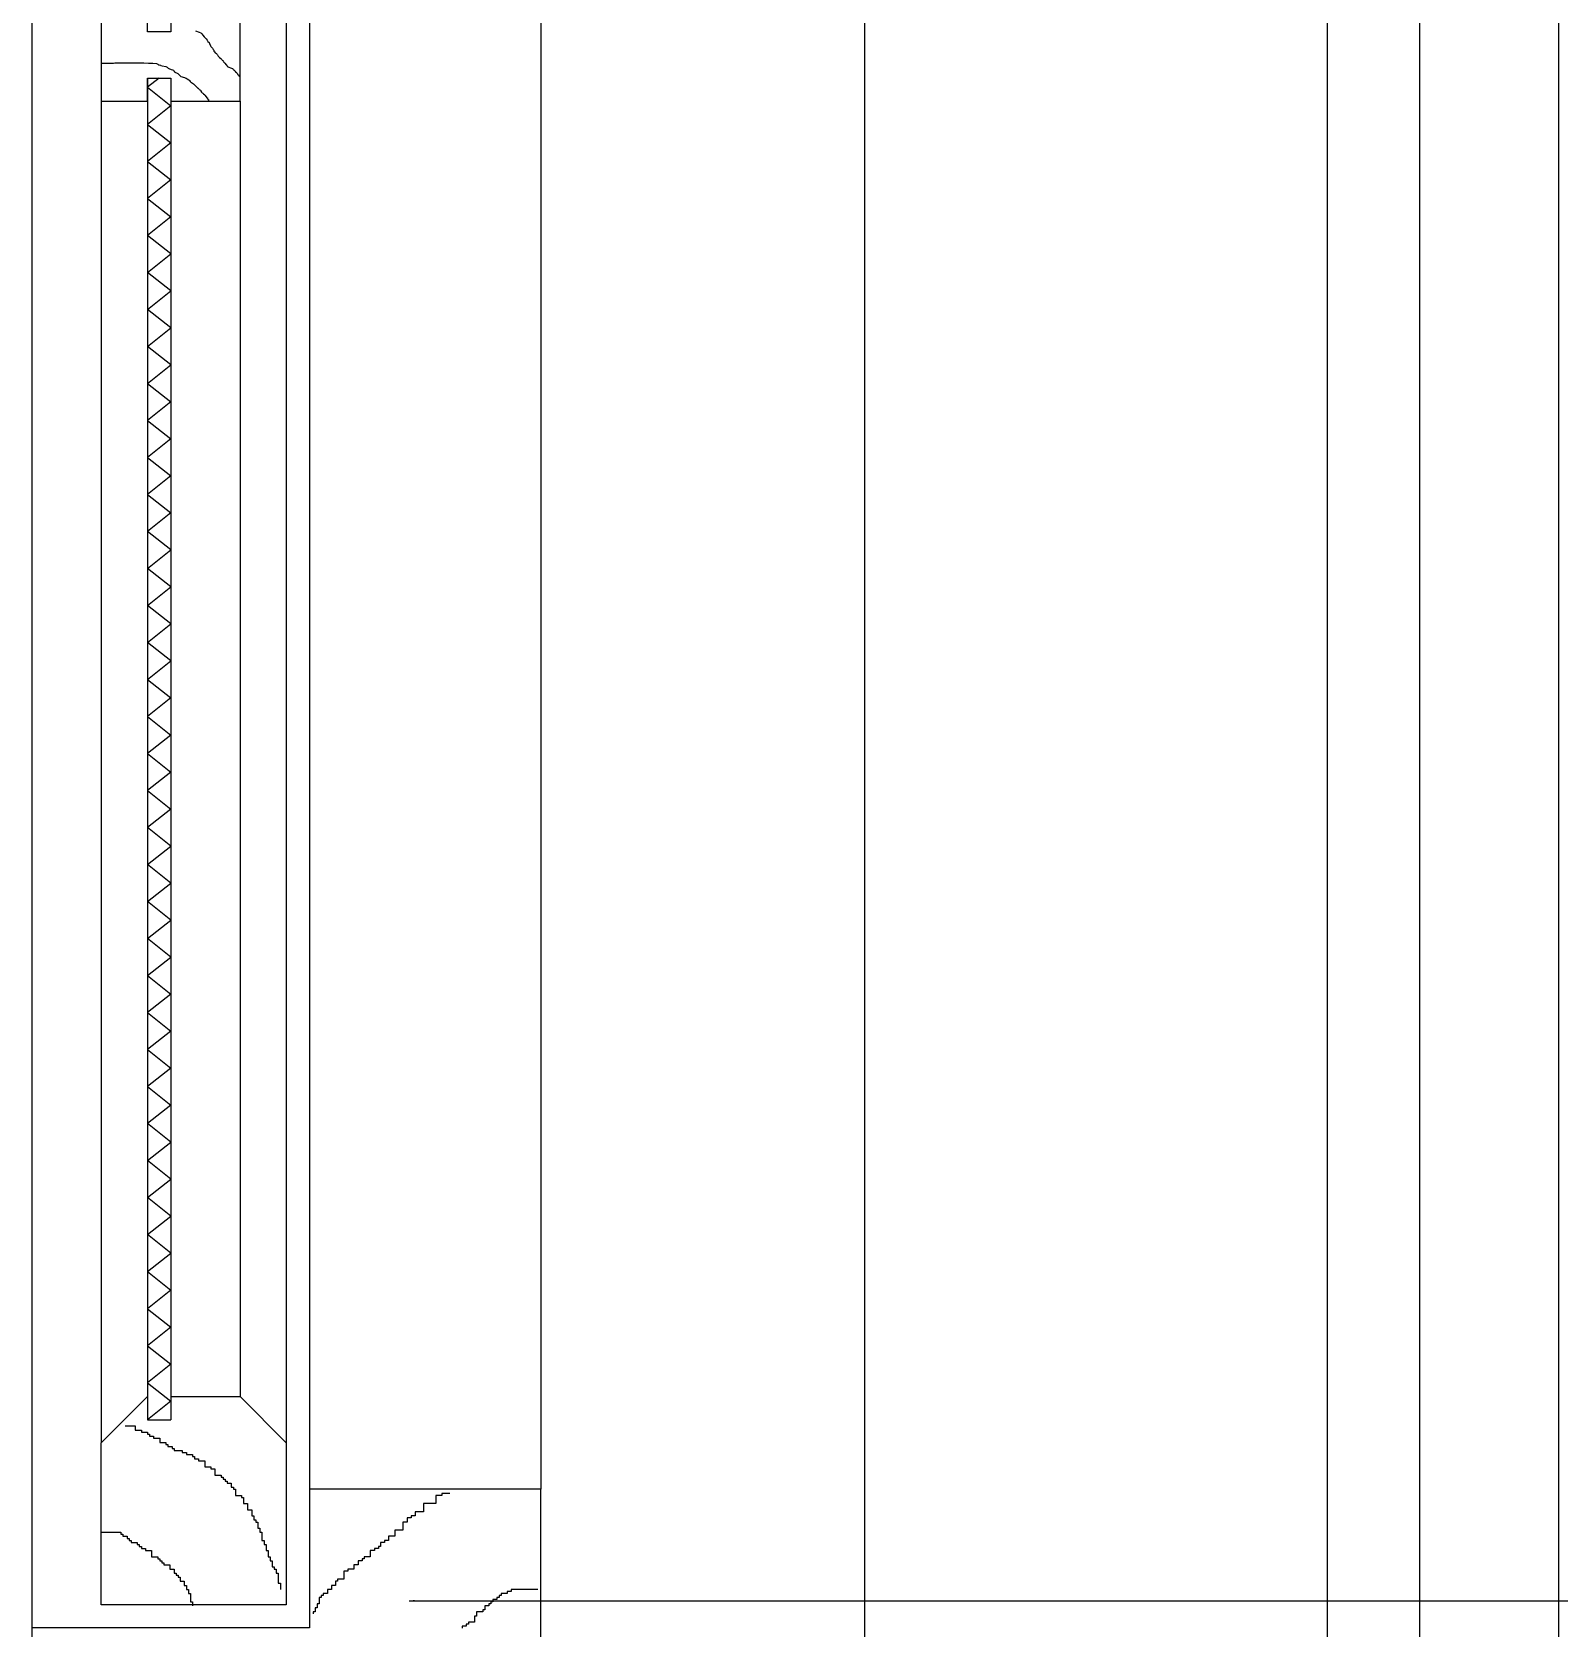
# Model space of a CAD drawing. Header units: metres. Extents: x 237 to 5358, y 156 to 7022.
# Drawn here: x 4099 to 4759, y 4757 to 5447 of the extents above; entities that cross this region are included whole.
import ezdxf

# ---------------------------------------------------------------- set-up
doc = ezdxf.new("R2010")
doc.units = ezdxf.units.M
for name, color, linetype in [('3', 3, 'Continuous'), ('4', 4, 'Continuous'), ('7', 7, 'Continuous'), ('BH', 3, 'Continuous'), ('DIM', 3, 'Continuous')]:
    doc.layers.add(name, color=color, linetype=linetype)
doc.dimstyles.get("Standard").update_dxf_attribs({"dimtxt": 2.5, "dimasz": 2.5, "dimexe": 1.25, "dimexo": 0.625, "dimtad": 1, "dimcen": 2.5, "dimazin": 3, "dimtfac": 1, "dimtmove": 0, "dimatfit": 3})

# ---------------------------------------------------------------- blocks, each defined once
blk = doc.blocks.new('BH2')
at = {"layer": 'BH'}
blk.add_lwpolyline([(0, 32), (5, 28), (0, 24), (5, 20), (0, 16), (5, 12), (0, 8), (5, 4), (0, 0)], dxfattribs=at)

msp = doc.modelspace()

# ---------------------------------------------------------------- linework, layer by layer
at = {"layer": '3'}
msp.add_line((4189.08, 5416.87), (4189.08, 4856.87), dxfattribs=at)
msp.add_lwpolyline([(4699.08, 6256.88), (4699.08, 2941.04), (4699.08, 2096.88)], dxfattribs=at)
at = {"layer": '4'}
for p, q in [((4099.08, 6106.88), (4099.08, 4756.87)), ((4319.08, 6046.88), (4319.08, 4816.87)), ((4209.08, 6026.88), (4209.08, 4836.87)), ((4129.08, 5416.87), (4129.08, 4836.87))]:
    msp.add_line(p, q, dxfattribs=at)
for points in [[(4759.08, 6486.88), (4759.08, 2941.04), (4759.08, 2096.88), (4799.08, 2096.88), (4799.08, 2056.88), (4759.08, 2056.88), (4759.08, 2016.88), (4799.08, 2016.88), (4799.08, 1416.88)], [(4459.08, 6056.88), (4459.08, 2941.04), (4459.08, 1416.88)], [(4159.08, 4856.87), (4189.08, 4856.87), (4209.08, 4836.87), (4209.08, 4766.87), (4129.08, 4766.87), (4129.08, 4836.87), (4149.08, 4856.87)]]:
    msp.add_lwpolyline(points, dxfattribs=at)
for points in [[(4189.08, 5456.87), (4159.08, 5456.87), (4159.08, 5446.87), (4149.08, 5446.87), (4149.08, 5456.87), (4129.08, 5456.87), (4129.08, 5416.87), (4149.08, 5416.87), (4149.08, 5426.87), (4159.08, 5426.87), (4159.08, 5416.87), (4189.08, 5416.87)], [(4219.08, 4716.87), (4219.08, 4656.87), (4319.08, 4656.87), (4319.08, 4816.87), (4219.08, 4816.87), (4219.08, 4756.87), (4099.08, 4756.87), (4099.08, 4716.87)]]:
    msp.add_lwpolyline(points, close=True, dxfattribs=at)
at = {"layer": '7'}
for p, q in [((4219.08, 6046.88), (4219.08, 4816.87)), ((4149.08, 5426.87), (4149.08, 4846.87)), ((4159.08, 5426.87), (4159.08, 4846.87)), ((4149.08, 4846.87), (4159.08, 4846.87))]:
    msp.add_line(p, q, dxfattribs=at)
msp.add_lwpolyline([(4659.08, 6256.88), (4659.08, 2941.04), (4659.08, 2096.88)], dxfattribs=at)
at = {"layer": 'BH'}
for p, q in [((4169.87, 5447.24), (4171.44, 5446.77)), ((4171.44, 5446.77), (4172.07, 5446.45)), ((4172.07, 5446.45), (4172.54, 5445.98)), ((4172.54, 5445.98), (4173.01, 5445.35)), ((4173.01, 5445.35), (4173.49, 5444.72)), ((4173.49, 5444.72), (4173.96, 5444.25)), ((4173.96, 5444.25), (4174.43, 5443.78)), ((4174.43, 5443.78), (4174.9, 5443.31)), ((4174.9, 5443.31), (4175.21, 5442.68)), ((4175.21, 5442.68), (4175.69, 5442.21)), ((4175.69, 5442.21), (4175.84, 5441.74)), ((4175.84, 5441.74), (4176.16, 5441.27)), ((4176.16, 5441.27), (4176.32, 5440.8)), ((4176.32, 5440.8), (4176.47, 5440.48)), ((4176.47, 5440.48), (4176.79, 5440.17)), ((4176.79, 5440.17), (4177.1, 5439.85)), ((4177.1, 5439.85), (4177.26, 5439.54)), ((4177.26, 5439.54), (4177.42, 5439.22)), ((4177.42, 5439.22), (4177.73, 5438.91)), ((4177.73, 5438.91), (4177.73, 5438.44)), ((4177.73, 5438.44), (4178.04, 5438.28)), ((4178.04, 5438.28), (4178.36, 5437.81)), ((4178.36, 5437.81), (4178.83, 5437.5)), ((4178.83, 5437.5), (4178.99, 5437.18)), ((4129.3, 5433.25), (4134.33, 5433.25)), ((4134.33, 5433.25), (4134.96, 5433.41)), ((4134.96, 5433.41), (4147.54, 5433.41)), ((4147.54, 5433.41), (4149.43, 5433.25)), ((4149.43, 5433.25), (4151.32, 5433.25)), ((4151.32, 5433.25), (4152.89, 5433.1)), ((4152.89, 5433.1), (4153.52, 5432.94)), ((4153.52, 5432.94), (4153.83, 5432.63)), ((4153.83, 5432.63), (4154.15, 5432.63)), ((4154.15, 5432.63), (4154.62, 5432.47)), ((4154.62, 5432.47), (4154.77, 5432.31)), ((4154.77, 5432.31), (4155.4, 5432.15)), ((4155.4, 5432.15), (4156.98, 5431.84)), ((4156.98, 5431.84), (4157.6, 5431.53)), ((4157.6, 5431.53), (4157.92, 5431.21)), ((4157.92, 5431.21), (4158.23, 5431.05)), ((4158.23, 5431.05), (4158.55, 5430.9)), ((4158.55, 5430.9), (4159.02, 5430.74)), ((4159.02, 5430.74), (4159.33, 5430.58)), ((4159.33, 5430.58), (4159.81, 5430.43)), ((4178.99, 5437.18), (4179.3, 5436.87)), ((4179.3, 5436.87), (4179.62, 5436.4)), ((4179.62, 5436.4), (4180.25, 5435.77)), ((4180.25, 5435.77), (4180.72, 5435.3)), ((4180.72, 5435.3), (4181.19, 5434.83)), ((4181.19, 5434.83), (4181.35, 5434.67)), ((4181.35, 5434.67), (4181.66, 5434.51)), ((4181.66, 5434.51), (4181.82, 5434.35)), ((4181.82, 5434.35), (4181.82, 5434.2)), ((4181.82, 5434.2), (4181.98, 5434.04)), ((4181.98, 5434.04), (4182.13, 5433.73)), ((4182.13, 5433.73), (4182.45, 5433.41)), ((4182.45, 5433.41), (4182.6, 5433.1)), ((4182.6, 5433.1), (4182.92, 5432.78)), ((4182.92, 5432.78), (4183.23, 5432.63)), ((4183.23, 5432.63), (4183.23, 5432.47)), ((4183.23, 5432.47), (4183.39, 5432.31)), ((4183.39, 5432.31), (4183.39, 5432.15)), ((4183.39, 5432.15), (4183.71, 5432)), ((4183.71, 5432), (4183.71, 5431.84)), ((4183.71, 5431.84), (4183.86, 5431.68)), ((4183.86, 5431.68), (4185.43, 5431.21)), ((4185.43, 5431.21), (4185.75, 5431.05)), ((4185.75, 5431.05), (4185.75, 5430.9)), ((4185.75, 5430.9), (4185.91, 5430.9)), ((4185.91, 5430.9), (4186.22, 5430.58)), ((4186.22, 5430.58), (4186.38, 5430.27)), ((4159.81, 5430.43), (4160.28, 5430.27)), ((4160.28, 5430.27), (4160.43, 5430.11)), ((4160.43, 5430.11), (4160.59, 5429.64)), ((4160.59, 5429.64), (4160.91, 5429.48)), ((4160.91, 5429.48), (4161.06, 5429.48)), ((4161.06, 5429.48), (4161.22, 5429.33)), ((4161.22, 5429.33), (4161.54, 5429.17)), ((4161.54, 5429.17), (4161.85, 5429.01)), ((4161.85, 5429.01), (4162.16, 5428.85)), ((4162.16, 5428.85), (4162.48, 5428.54)), ((4162.48, 5428.54), (4162.95, 5428.07)), ((4162.95, 5428.07), (4163.42, 5427.6)), ((4163.42, 5427.6), (4164.99, 5427.13)), ((4164.99, 5427.13), (4165.31, 5426.97)), ((4165.31, 5426.97), (4165.78, 5426.81)), ((4165.78, 5426.81), (4166.25, 5426.5)), ((4166.25, 5426.5), (4166.88, 5426.18)), ((4166.88, 5426.18), (4167.2, 5425.87)), ((4167.2, 5425.87), (4167.51, 5425.4)), ((4167.51, 5425.4), (4167.82, 5425.08)), ((4167.82, 5425.08), (4168.14, 5424.93)), ((4168.14, 5424.93), (4168.45, 5424.61)), ((4168.45, 5424.61), (4168.93, 5424.45)), ((4168.93, 5424.45), (4169.24, 5424.14)), ((4169.24, 5424.14), (4169.55, 5423.83)), ((4169.55, 5423.83), (4169.87, 5423.51)), ((4186.38, 5430.27), (4186.54, 5430.27)), ((4186.54, 5430.27), (4186.69, 5430.11)), ((4186.69, 5430.11), (4186.85, 5429.95)), ((4186.85, 5429.95), (4186.85, 5429.8)), ((4186.85, 5429.8), (4187.01, 5429.8)), ((4187.01, 5429.8), (4187.16, 5429.64)), ((4187.16, 5429.64), (4187.16, 5429.48)), ((4187.16, 5429.48), (4187.32, 5429.48)), ((4187.32, 5429.48), (4187.48, 5429.33)), ((4187.48, 5429.33), (4187.64, 5429.01)), ((4187.64, 5429.01), (4187.79, 5428.85)), ((4187.79, 5428.85), (4187.79, 5428.7)), ((4187.79, 5428.7), (4187.95, 5428.7)), ((4187.95, 5428.7), (4187.95, 5428.38)), ((4187.95, 5428.38), (4188.11, 5428.38)), ((4188.11, 5428.38), (4188.26, 5428.23)), ((4188.26, 5428.23), (4188.42, 5428.23)), ((4188.42, 5428.23), (4188.42, 5427.91)), ((4188.42, 5427.91), (4188.58, 5427.91)), ((4188.58, 5427.91), (4188.74, 5427.75)), ((4188.74, 5427.75), (4188.89, 5427.75)), ((4188.89, 5427.75), (4189.05, 5427.6)), ((4189.05, 5427.6), (4189.05, 5427.75)), ((4169.87, 5423.51), (4170.03, 5423.2)), ((4170.03, 5423.2), (4170.34, 5422.88)), ((4170.34, 5422.88), (4170.81, 5422.57)), ((4170.81, 5422.57), (4170.97, 5422.57)), ((4170.97, 5422.57), (4171.28, 5422.25)), ((4171.28, 5422.25), (4171.44, 5421.94)), ((4171.44, 5421.94), (4171.91, 5421.63)), ((4171.91, 5421.63), (4172.07, 5421.47)), ((4172.07, 5421.47), (4172.07, 5421.15)), ((4172.07, 5421.15), (4172.38, 5420.84)), ((4172.38, 5420.84), (4172.7, 5420.53)), ((4172.7, 5420.53), (4173.01, 5420.37)), ((4173.01, 5420.37), (4173.17, 5420.21)), ((4173.17, 5420.21), (4173.33, 5420.05)), ((4173.33, 5420.05), (4173.8, 5419.58)), ((4173.8, 5419.58), (4173.96, 5419.27)), ((4173.96, 5419.27), (4174.27, 5418.95)), ((4174.27, 5418.95), (4174.43, 5418.95)), ((4174.43, 5418.95), (4174.43, 5418.8)), ((4174.43, 5418.8), (4174.59, 5418.8)), ((4174.59, 5418.8), (4174.59, 5418.48)), ((4174.59, 5418.48), (4174.74, 5418.33)), ((4174.74, 5418.33), (4175.06, 5418.33)), ((4175.06, 5418.33), (4175.06, 5417.85)), ((4175.06, 5417.85), (4175.21, 5417.7)), ((4175.21, 5417.7), (4175.21, 5417.54)), ((4175.21, 5417.54), (4175.37, 5417.54)), ((4175.37, 5417.54), (4175.37, 5417.23)), ((4175.37, 5417.23), (4175.53, 5417.07)), ((4175.53, 5417.07), (4175.53, 5416.91)), ((4139.34, 4844.15), (4143.75, 4844.15)), ((4143.75, 4844.15), (4143.75, 4842.38)), ((4143.75, 4842.38), (4146.4, 4842.38)), ((4146.4, 4842.38), (4146.4, 4841.5)), ((4146.4, 4841.5), (4149.06, 4841.5)), ((4149.06, 4841.5), (4149.06, 4840.61)), ((4149.06, 4840.61), (4149.94, 4840.61)), ((4149.94, 4840.61), (4149.94, 4839.73)), ((4149.94, 4839.73), (4151.71, 4839.73)), ((4151.71, 4839.73), (4151.71, 4838.85)), ((4151.71, 4838.85), (4154.36, 4838.85)), ((4154.36, 4838.85), (4154.36, 4837.08)), ((4154.36, 4837.08), (4157.01, 4837.08)), ((4157.01, 4837.08), (4157.01, 4836.2)), ((4157.01, 4836.2), (4157.89, 4836.2)), ((4157.89, 4836.2), (4157.89, 4835.31)), ((4157.89, 4835.31), (4159.66, 4835.31)), ((4159.66, 4835.31), (4159.66, 4834.43)), ((4159.66, 4834.43), (4160.54, 4834.43)), ((4160.54, 4834.43), (4160.54, 4833.55)), ((4160.54, 4833.55), (4164.08, 4833.55)), ((4164.08, 4833.55), (4164.08, 4832.67)), ((4164.08, 4832.67), (4165.85, 4832.67)), ((4165.85, 4832.67), (4165.85, 4831.78)), ((4165.85, 4831.78), (4168.5, 4831.78)), ((4168.5, 4831.78), (4168.5, 4830.9)), ((4168.5, 4830.9), (4169.38, 4830.9)), ((4169.38, 4830.9), (4169.38, 4830.02)), ((4169.38, 4830.02), (4171.15, 4830.02)), ((4171.15, 4830.02), (4171.15, 4829.13)), ((4171.15, 4829.13), (4173.8, 4829.13)), ((4173.8, 4829.13), (4173.8, 4826.48)), ((4173.8, 4826.48), (4176.45, 4826.48)), ((4176.45, 4826.48), (4176.45, 4825.6)), ((4176.45, 4825.6), (4178.22, 4825.6)), ((4178.22, 4825.6), (4178.22, 4822.95)), ((4178.22, 4822.95), (4180.87, 4822.95)), ((4180.87, 4822.95), (4180.87, 4822.07)), ((4180.87, 4822.07), (4181.75, 4822.07)), ((4181.75, 4822.07), (4181.75, 4821.18)), ((4181.75, 4821.18), (4182.64, 4821.18)), ((4182.64, 4821.18), (4182.64, 4820.3)), ((4182.64, 4820.3), (4183.52, 4820.3)), ((4183.52, 4820.3), (4183.52, 4819.42)), ((4183.52, 4819.42), (4185.29, 4819.42)), ((4185.29, 4819.42), (4185.29, 4817.65)), ((4185.29, 4817.65), (4186.17, 4817.65)), ((4186.17, 4817.65), (4186.17, 4816.77)), ((4186.17, 4816.77), (4187.06, 4816.77)), ((4187.06, 4816.77), (4187.06, 4814.12)), ((4187.06, 4814.12), (4189.71, 4814.12)), ((4189.71, 4814.12), (4189.71, 4813.24)), ((4189.71, 4813.24), (4190.59, 4813.24)), ((4190.59, 4813.24), (4190.59, 4810.59)), ((4190.59, 4810.59), (4192.36, 4810.59)), ((4192.36, 4810.59), (4192.36, 4807.94)), ((4273.66, 4810.59), (4268.36, 4810.59)), ((4268.36, 4810.59), (4268.36, 4807.05)), ((4276.31, 4814.12), (4273.66, 4814.12)), ((4273.66, 4814.12), (4273.66, 4810.59)), ((4279.84, 4815), (4276.31, 4815)), ((4276.31, 4815), (4276.31, 4814.12)), ((4192.36, 4807.94), (4194.12, 4807.94)), ((4194.12, 4807.94), (4194.12, 4805.29)), ((4194.12, 4805.29), (4195.01, 4805.29)), ((4195.01, 4805.29), (4195.01, 4803.52)), ((4195.01, 4803.52), (4195.89, 4803.52)), ((4195.89, 4803.52), (4195.89, 4802.64)), ((4195.89, 4802.64), (4196.78, 4802.64)), ((4196.78, 4802.64), (4196.78, 4799.99)), ((4261.29, 4802.64), (4259.52, 4802.64)), ((4259.52, 4802.64), (4259.52, 4799.1)), ((4263.05, 4804.4), (4261.29, 4804.4)), ((4261.29, 4804.4), (4261.29, 4802.64)), ((4264.82, 4805.29), (4263.05, 4805.29)), ((4263.05, 4805.29), (4263.05, 4804.4)), ((4268.36, 4807.05), (4264.82, 4807.05)), ((4264.82, 4807.05), (4264.82, 4805.29)), ((4128.73, 4798.22), (4137.57, 4798.22)), ((4137.57, 4798.22), (4137.57, 4797.34)), ((4137.57, 4797.34), (4138.45, 4797.34)), ((4138.45, 4797.34), (4138.45, 4796.46)), ((4138.45, 4796.46), (4140.22, 4796.46)), ((4140.22, 4796.46), (4140.22, 4795.57)), ((4196.78, 4799.99), (4197.66, 4799.99)), ((4197.66, 4799.99), (4197.66, 4798.22)), ((4197.66, 4798.22), (4198.54, 4798.22)), ((4198.54, 4798.22), (4198.54, 4794.69)), ((4255.98, 4796.46), (4253.33, 4796.46)), ((4253.33, 4796.46), (4253.33, 4794.69)), ((4259.52, 4799.1), (4255.98, 4799.1)), ((4255.98, 4799.1), (4255.98, 4796.46)), ((4140.22, 4795.57), (4141.1, 4795.57)), ((4141.1, 4795.57), (4141.1, 4794.69)), ((4141.1, 4794.69), (4141.99, 4794.69)), ((4141.99, 4794.69), (4141.99, 4793.81)), ((4141.99, 4793.81), (4144.64, 4793.81)), ((4144.64, 4793.81), (4144.64, 4792.92)), ((4144.64, 4792.92), (4145.52, 4792.92)), ((4145.52, 4792.92), (4145.52, 4792.04)), ((4145.52, 4792.04), (4146.4, 4792.04)), ((4146.4, 4792.04), (4146.4, 4791.16)), ((4146.4, 4791.16), (4148.17, 4791.16)), ((4148.17, 4791.16), (4148.17, 4790.27)), ((4148.17, 4790.27), (4150.82, 4790.27)), ((4150.82, 4790.27), (4150.82, 4787.62)), ((4198.54, 4794.69), (4199.43, 4794.69)), ((4199.43, 4794.69), (4199.43, 4792.92)), ((4199.43, 4792.92), (4200.31, 4792.92)), ((4200.31, 4792.92), (4200.31, 4790.27)), ((4200.31, 4790.27), (4201.19, 4790.27)), ((4201.19, 4790.27), (4201.19, 4787.62)), ((4247.15, 4790.27), (4245.38, 4790.27)), ((4245.38, 4790.27), (4245.38, 4787.62)), ((4248.91, 4791.16), (4247.15, 4791.16)), ((4247.15, 4791.16), (4247.15, 4790.27)), ((4249.8, 4792.04), (4248.91, 4792.04)), ((4248.91, 4792.04), (4248.91, 4791.16)), ((4251.57, 4793.81), (4249.8, 4793.81)), ((4249.8, 4793.81), (4249.8, 4792.04)), ((4253.33, 4794.69), (4251.57, 4794.69)), ((4251.57, 4794.69), (4251.57, 4793.81)), ((4150.82, 4787.62), (4153.47, 4787.62)), ((4153.47, 4787.62), (4153.47, 4786.74)), ((4153.47, 4786.74), (4154.36, 4786.74)), ((4154.36, 4786.74), (4154.36, 4785.86)), ((4154.36, 4785.86), (4155.24, 4785.86)), ((4155.24, 4785.86), (4155.24, 4784.97)), ((4155.24, 4784.97), (4156.13, 4784.97)), ((4156.13, 4784.97), (4156.13, 4784.09)), ((4156.13, 4784.09), (4158.78, 4784.09)), ((4158.78, 4784.09), (4158.78, 4782.32)), ((4158.78, 4782.32), (4160.54, 4782.32)), ((4160.54, 4782.32), (4160.54, 4780.56)), ((4201.19, 4787.62), (4202.08, 4787.62)), ((4202.08, 4787.62), (4202.08, 4785.86)), ((4202.08, 4785.86), (4202.96, 4785.86)), ((4202.96, 4785.86), (4202.96, 4783.21)), ((4202.96, 4783.21), (4203.85, 4783.21)), ((4203.85, 4783.21), (4203.85, 4782.32)), ((4203.85, 4782.32), (4204.73, 4782.32)), ((4204.73, 4782.32), (4204.73, 4780.56)), ((4238.31, 4782.32), (4235.66, 4782.32)), ((4235.66, 4782.32), (4235.66, 4781.44)), ((4240.08, 4784.09), (4238.31, 4784.09)), ((4238.31, 4784.09), (4238.31, 4782.32)), ((4241.84, 4785.86), (4240.08, 4785.86)), ((4240.08, 4785.86), (4240.08, 4784.09)), ((4242.73, 4786.74), (4241.84, 4786.74)), ((4241.84, 4786.74), (4241.84, 4785.86)), ((4245.38, 4787.62), (4242.73, 4787.62)), ((4242.73, 4787.62), (4242.73, 4786.74)), ((4160.54, 4780.56), (4161.43, 4780.56)), ((4161.43, 4780.56), (4161.43, 4779.68)), ((4161.43, 4779.68), (4162.31, 4779.68)), ((4162.31, 4779.68), (4162.31, 4778.79)), ((4162.31, 4778.79), (4163.2, 4778.79)), ((4163.2, 4778.79), (4163.2, 4777.03)), ((4163.2, 4777.03), (4164.96, 4777.03)), ((4164.96, 4777.03), (4164.96, 4775.26)), ((4164.96, 4775.26), (4165.85, 4775.26)), ((4165.85, 4775.26), (4165.85, 4773.49)), ((4204.73, 4780.56), (4205.61, 4780.56)), ((4205.61, 4780.56), (4205.61, 4776.14)), ((4205.61, 4776.14), (4206.5, 4776.14)), ((4206.5, 4776.14), (4206.5, 4773.49)), ((4230.36, 4775.26), (4228.59, 4775.26)), ((4228.59, 4775.26), (4228.59, 4773.49)), ((4231.24, 4777.03), (4230.36, 4777.03)), ((4230.36, 4777.03), (4230.36, 4775.26)), ((4233.89, 4777.91), (4231.24, 4777.91)), ((4231.24, 4777.91), (4231.24, 4777.03)), ((4235.66, 4781.44), (4233.89, 4781.44)), ((4233.89, 4781.44), (4233.89, 4777.91)), ((4165.85, 4773.49), (4166.73, 4773.49)), ((4166.73, 4773.49), (4166.73, 4771.73)), ((4166.73, 4771.73), (4167.61, 4771.73)), ((4167.61, 4771.73), (4167.61, 4768.19)), ((4167.61, 4768.19), (4168.5, 4768.19)), ((4168.5, 4768.19), (4168.5, 4766.43)), ((4224.17, 4769.96), (4223.29, 4769.96)), ((4223.29, 4769.96), (4223.29, 4767.31)), ((4225.05, 4770.84), (4224.17, 4770.84)), ((4224.17, 4770.84), (4224.17, 4769.96)), ((4226.82, 4771.73), (4225.05, 4771.73)), ((4225.05, 4771.73), (4225.05, 4770.84)), ((4228.59, 4773.49), (4226.82, 4773.49)), ((4226.82, 4773.49), (4226.82, 4771.73)), ((4298.4, 4768.19), (4297.52, 4768.19)), ((4297.52, 4768.19), (4297.52, 4767.31)), ((4300.17, 4769.08), (4298.4, 4769.08)), ((4298.4, 4769.08), (4298.4, 4768.19)), ((4301.05, 4769.96), (4300.17, 4769.96)), ((4300.17, 4769.96), (4300.17, 4769.08)), ((4301.94, 4770.84), (4301.05, 4770.84)), ((4301.05, 4770.84), (4301.05, 4769.96)), ((4304.59, 4771.73), (4301.94, 4771.73)), ((4301.94, 4771.73), (4301.94, 4770.84)), ((4306.36, 4772.61), (4304.59, 4772.61)), ((4304.59, 4772.61), (4304.59, 4771.73)), ((4317.84, 4773.49), (4306.36, 4773.49)), ((4306.36, 4773.49), (4306.36, 4772.61)), ((4221.52, 4763.78), (4220.64, 4763.78)), ((4220.64, 4763.78), (4220.64, 4762.9)), ((4222.4, 4765.54), (4221.52, 4765.54)), ((4221.52, 4765.54), (4221.52, 4763.78)), ((4223.29, 4767.31), (4222.4, 4767.31)), ((4222.4, 4767.31), (4222.4, 4765.54)), ((4291.33, 4762.01), (4290.45, 4762.01)), ((4290.45, 4762.01), (4290.45, 4759.36)), ((4293.98, 4763.78), (4291.33, 4763.78)), ((4291.33, 4763.78), (4291.33, 4762.01)), ((4294.87, 4764.66), (4293.98, 4764.66)), ((4293.98, 4764.66), (4293.98, 4763.78)), ((4296.63, 4766.43), (4294.87, 4766.43)), ((4294.87, 4766.43), (4294.87, 4764.66)), ((4297.52, 4767.31), (4296.63, 4767.31)), ((4296.63, 4767.31), (4296.63, 4766.43)), ((4286.91, 4757.6), (4285.15, 4757.6)), ((4285.15, 4757.6), (4285.15, 4756.71)), ((4287.8, 4758.48), (4286.91, 4758.48)), ((4286.91, 4758.48), (4286.91, 4757.6)), ((4290.45, 4759.36), (4287.8, 4759.36)), ((4287.8, 4759.36), (4287.8, 4758.48))]:
    msp.add_line(p, q, dxfattribs=at)
msp.add_lwpolyline([(4154.09, 5426.87), (4149.08, 5422.87)], dxfattribs=at)

# ---------------------------------------------------------------- block references
at = {"layer": '3', "xscale": 2, "yscale": 2, "zscale": 2}
for p in [(4149.08, 5358.87), (4149.08, 5230.87), (4149.08, 5102.87), (4149.08, 4974.87), (4149.08, 4846.87)]:
    msp.add_blockref('BH2', p, dxfattribs=at)
at = {"layer": '3', "xscale": -2, "yscale": 2, "zscale": 2, "rotation": 180}
for p in [(4149.08, 5358.87), (4149.08, 5230.87), (4149.08, 5102.87), (4149.08, 4974.87)]:
    msp.add_blockref('BH2', p, dxfattribs=at)

# ---------------------------------------------------------------- leaders
at = {"layer": 'DIM'}
msp.add_leader([(4262.13, 4768.57), (4933, 4768.57)], dimstyle='Standard', dxfattribs=at)

doc.saveas('drawing.dxf')
